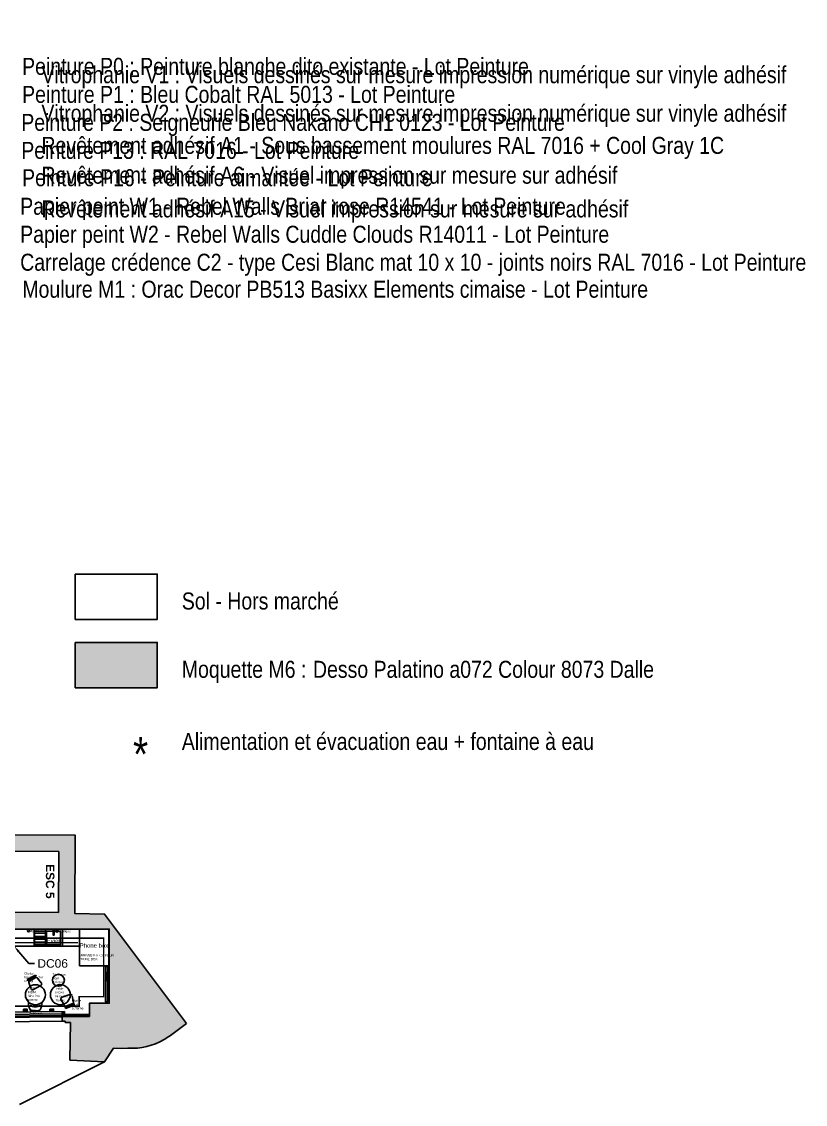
# Model space of a CAD drawing. Extents: x -28.9 to 23.3, y -8.4 to 57.6.
# Drawn here: x -5.36 to 22.19, y 19.56 to 57.59 of the extents above; entities that cross this region are included whole.
import ezdxf
from ezdxf import colors
from ezdxf.entities.mleader import LeaderData, LeaderLine
from ezdxf.enums import TextEntityAlignment as Align
from ezdxf.math import Vec2, Vec3

# ---------------------------------------------------------------- set-up
doc = ezdxf.new("R2010")
doc.units = 0
doc.header["$LTSCALE"] = 0.001
doc.linetypes.add('CACHE', pattern=[0.375, 0.25, -0.125])
doc.linetypes.add('CACHE2', pattern=[4.7625, 3.175, -1.5875])
for name, color, linetype in [('01-FAC_CHASSIS EXI', 4, 'Continuous'), ('01-STR_MACONNERIE_HACH', 252, 'Continuous'), ('02-ISOLATION', 6, 'ISOLATION'), ('_ANNO-CONCEPT-T', 7, 'Continuous'), ('A-legende', 7, 'Continuous'), ('A_T_TEXTE_100e', 7, 'Continuous')]:
    doc.layers.add(name, color=color, linetype=linetype)
for name, color, linetype, true_color in [('04-MOBILIER', 1, 'Continuous', 0xff0000), ('A-Détails', 7, 'Continuous', 0x00a500), ('A-mobilier', 7, 'Continuous', 0x666666), ('A-MOQUETTE', 7, 'Continuous', 0xe5ecff), ('A-projet', 7, 'Continuous', 0x5b6280), ('A-signalétique', 7, 'Continuous', 0x666666), ('Coupe', 1, 'Continuous', 0xff0000), ('SA-ELEVATION', 2, 'Continuous', 0xffff00), ('SA-TIRETS', 4, 'Continuous', 0x00ffff)]:
    doc.layers.add(name, color=color, linetype=linetype, true_color=true_color)
doc.layers.add('Cloison', color=6, linetype='Continuous', lineweight=30)
doc.layers.add('plafond', color=5, linetype='Continuous', lineweight=25, true_color=0x0000ff)
doc.styles.add('COTE 100', font='arial.ttf', dxfattribs={"height": 0.15})
doc.styles.add('RENS', font='arial.ttf', dxfattribs={"width": 0.999})
doc.styles.get("Standard").update_dxf_attribs({"font": 'ARIALN.TTF'})
doc.styles.add('Y_TXT_COT', font='arial.ttf', dxfattribs={"height": 0.2})
doc.linetypes.add('ISOLATION', pattern='A,0.00254,-2.54,[134,ltypeshp.shx,S=2.54,R=0,X=-2.54,Y=0],-5.08,[134,ltypeshp.shx,S=2.54,R=180,X=2.54,Y=0],-2.54', length=10.16254)

# ---------------------------------------------------------------- blocks, each defined once
blk = doc.blocks.new('Xref-R1-2018-11')
at = {"layer": '01-STR_MACONNERIE_HACH'}
h = blk.add_hatch(color=256, dxfattribs=at)
h.dxf.hatch_style = 1
h.paths.add_polyline_path([(-13.248, 17.273), (-13.246, 17.355), (-13.326, 17.357), (-13.329, 17.259), (-13.391, 17.26), (-13.399, 16.927), (-13.508, 16.93), (-13.541, 15.475), (-12.378, 15.485), (-12.099, 15.493), (-12.101, 15.595), (-11.795, 15.597), (-11.795, 15.651), (-11.705, 15.652), (-11.706, 15.732), (-11.796, 15.731), (-11.8, 16.308), (-12.584, 16.301), (-12.563, 17.257)])
h.paths.add_polyline_path([(-13.016, 26.879), (-13.015, 26.929), (-13.175, 26.932), (-13.2, 25.804), (-13.04, 25.801), (-13.039, 25.847), (-12.369, 25.832), (-12.346, 26.864)])
h.paths.add_polyline_path([(-12.948, 29.884), (-12.947, 29.93), (-13.107, 29.934), (-13.132, 28.82), (-12.972, 28.816), (-12.971, 28.858), (-12.301, 28.843), (-12.278, 29.869)])
h.paths.add_polyline_path([(-12.881, 32.88), (-12.88, 32.926), (-13.04, 32.93), (-13.065, 31.819), (-12.905, 31.816), (-12.904, 31.857), (-12.234, 31.842), (-12.211, 32.865)])
h.paths.add_polyline_path([(-7.898, 17.894), (-7.925, 16.194), (-9.339, 16.216), (-9.312, 17.916)], flags=16)
edge = h.paths.add_edge_path()
edge.add_line((-5.736, 19.449), (-5.735, 19.673))
edge.add_line((-5.735, 19.673), (-6.241, 19.672))
edge.add_line((-6.241, 19.672), (-6.241, 19.712))
edge.add_line((-6.241, 19.712), (-6.301, 19.712))
edge.add_line((-6.301, 19.712), (-6.3, 19.332))
edge.add_line((-6.3, 19.332), (-6.3, 19.212))
edge.add_line((-6.3, 19.212), (-6.3, 18.852))
edge.add_line((-6.3, 18.852), (-4.904, 18.85))
edge.add_line((-4.904, 18.85), (-4.79, 18.848))
edge.add_line((-4.79, 18.848), (-4.79, 18.85))
edge.add_line((-4.79, 18.85), (0.023, 18.845))
edge.add_line((0.023, 18.845), (0.106, 18.845))
edge.add_line((0.106, 18.845), (0.281, 18.845))
edge.add_line((0.281, 18.845), (0.449, 18.845))
edge.add_line((0.449, 18.845), (0.449, 18.425))
edge.add_line((0.449, 18.425), (0.449, 16.685))
edge.add_line((0.449, 16.685), (0.449, 16.24))
edge.add_line((0.449, 16.24), (0.224, 16.243))
edge.add_line((0.224, 16.243), (0.155, 16.243))
edge.add_line((0.155, 16.243), (-0.001, 16.245))
edge.add_line((-0.001, 16.245), (-0.247, 16.245))
edge.add_line((-0.247, 16.245), (-0.245, 15.778))
edge.add_line((-0.245, 15.778), (-1.206, 15.769))
edge.add_line((-1.206, 15.769), (-1.205, 15.609))
edge.add_line((-1.205, 15.609), (-1.102, 15.61))
edge.add_line((-1.102, 15.61), (-1.102, 15.568))
edge.add_line((-1.102, 15.568), (-0.915, 15.565))
edge.add_line((-0.915, 15.565), (-0.933, 14.246))
edge.add_line((-0.933, 14.246), (0.286, 14.181))
edge.add_line((0.286, 14.181), (0.599, 14.665))
edge.add_line((0.599, 14.665), (0.871, 14.653))
edge.add_line((0.871, 14.653), (1.106, 14.67))
edge.add_arc((1.275, 16.782), 2.119, 265.4303, 301.2709)
edge.add_arc((40.798, -48.297), 74.021, 121.07038, 121.27092, ccw=False)
edge.add_line((2.596, 15.105), (3.168, 15.533))
edge.add_line((3.168, 15.533), (0.286, 19.372))
edge.add_line((0.286, 19.372), (-0.76, 19.393))
edge.add_line((-0.76, 19.393), (-0.747, 22.141))
edge.add_line((-0.747, 22.141), (-5.843, 22.165))
edge.add_line((-5.843, 22.165), (-5.797, 28.561))
edge.add_line((-5.797, 28.561), (-5.795, 29.111))
edge.add_line((-5.795, 29.111), (-6.316, 29.111))
edge.add_line((-6.316, 29.111), (-6.302, 20.622))
edge.add_line((-6.302, 20.622), (-6.242, 20.622))
edge.add_line((-6.242, 20.622), (-6.242, 20.662))
edge.add_line((-6.242, 20.662), (-5.731, 20.663))
edge.add_line((-5.731, 20.663), (-5.727, 21.265))
edge.add_line((-5.727, 21.265), (-5.527, 21.264))
edge.add_line((-5.527, 21.264), (-5.526, 21.589))
edge.add_line((-5.526, 21.589), (-1.324, 21.57))
edge.add_line((-1.324, 21.57), (-1.334, 19.428))
edge.add_line((-1.334, 19.428), (-5.736, 19.449))
h.paths.add_polyline_path([(-6.324, 34.208), (-6.319, 31.031), (-5.787, 31.031), (-5.774, 34.209)])
h.paths.add_polyline_path([(-13.076, 46.557), (-13.075, 46.625), (-13.135, 46.627), (-13.137, 46.538), (-13.224, 46.54), (-13.233, 46.163), (-13.194, 46.162), (-13.201, 45.865), (-13.28, 45.867), (-13.285, 45.627), (-13.311, 45.628), (-13.333, 44.653), (-13.307, 44.652), (-13.313, 44.402), (-13.234, 44.4), (-13.241, 44.095), (-13.279, 44.096), (-13.288, 43.725), (-13.2, 43.724), (-13.202, 43.625), (-13.142, 43.623), (-13.141, 43.688), (-12.9, 43.683), (-12.835, 46.552)])
h.paths.add_polyline_path([(-13.176, 42.149), (-13.174, 42.214), (-13.234, 42.215), (-13.236, 42.139), (-13.323, 42.141), (-13.332, 41.765), (-13.293, 41.764), (-13.3, 41.46), (-13.379, 41.462), (-13.385, 41.218), (-13.41, 41.218), (-13.432, 40.253), (-13.407, 40.252), (-13.412, 40.01), (-13.333, 40.008), (-13.34, 39.7), (-13.378, 39.701), (-13.387, 39.33), (-13.299, 39.328), (-13.301, 39.239), (-13.241, 39.237), (-13.24, 39.299), (-12.999, 39.294), (-12.934, 42.143)])
h.paths.add_polyline_path([(-12.133, 36.307), (-8.706, 36.23), (-7.819, 36.245), (-7.814, 36.868), (-13.052, 36.904), (-13.033, 37.754), (-13.275, 37.76), (-13.273, 37.835), (-13.333, 37.837), (-13.335, 37.741), (-13.422, 37.743), (-13.431, 37.366), (-13.392, 37.365), (-13.399, 37.058), (-13.479, 37.059), (-13.484, 36.813), (-13.506, 36.813), (-13.53, 35.762), (-13.508, 35.761), (-13.515, 35.431), (-12.983, 35.419), (-12.997, 34.816), (-12.837, 34.813), (-12.836, 34.849), (-12.166, 34.834)])
h.paths.add_polyline_path([(-12.437, 22.845), (-12.414, 23.862), (-13.084, 23.877), (-13.082, 23.941), (-13.242, 23.944), (-13.268, 22.819), (-13.108, 22.816), (-13.107, 22.86)])
h.paths.add_polyline_path([(-12.53, 18.704), (-12.482, 20.85), (-13.042, 20.863), (-13.152, 20.864), (-13.15, 20.935), (-13.31, 20.938), (-13.335, 19.841), (-13.441, 19.844), (-13.458, 19.073), (-13.351, 19.071), (-13.358, 18.736), (-13.295, 18.735), (-13.297, 18.647), (-13.217, 18.646), (-13.216, 18.719)])
h.paths.add_polyline_path([(-6.372, 48.192), (-6.362, 48.083), (-6.35, 45.986), (-6.355, 36.933), (-6.374, 36.933), (-6.379, 36.271), (-6.327, 36.271), (-6.326, 36.129), (-5.766, 36.13), (-5.763, 36.865), (-5.789, 36.865), (-5.862, 50.72), (-13.17, 50.678), (-13.239, 47.632), (-13.199, 47.631), (-13.206, 47.338), (-13.119, 47.336), (-13.121, 47.216), (-13.061, 47.215), (-13.06, 47.277), (-12.758, 47.271), (-12.761, 47.906), (-12.774, 50.156), (-9.694, 50.173), (-9.694, 50.213), (-8.334, 50.221), (-8.334, 50.271), (-7.404, 50.277), (-6.384, 50.277)])
h.paths.add_polyline_path([(-9.228, 18.277), (-9.229, 18.207), (-9.229, 18.207), (-9.659, 18.217), (-9.67, 16.326), (-10.321, 16.321), (-10.316, 15.742), (-10.395, 15.742), (-10.394, 15.662), (-10.316, 15.662), (-10.316, 15.608), (-9.982, 15.61), (-9.973, 15.506), (-6.787, 15.534), (-6.787, 15.646), (-6.432, 15.647), (-6.433, 15.722), (-6.324, 15.722), (-6.324, 15.802), (-6.408, 15.804), (-6.409, 16.252), (-7.629, 16.254), (-7.62, 16.686), (-7.917, 16.691), (-7.904, 17.516), (-7.607, 17.511), (-7.595, 18.251), (-7.867, 18.256)])
h.paths.add_polyline_path([(-3.647, 16.249), (-4.965, 16.251), (-4.964, 15.806), (-5.016, 15.806), (-5.016, 15.726), (-4.932, 15.726), (-4.932, 15.652), (-4.669, 15.652), (-4.669, 15.576), (-3.606, 15.586), (-3.608, 15.746), (-3.645, 15.745)], flags=17)
for p, q in [((-5.526, 21.589), (-1.324, 21.57)), ((-5.736, 19.449), (-1.334, 19.428)), ((-4.79, 18.85), (0.023, 18.845)), ((-0.245, 15.778), (-0.247, 16.245)), ((-0.001, 16.245), (-0.247, 16.245)), ((-1.205, 15.609), (-3.606, 15.586)), ((-0.245, 15.778), (-1.206, 15.769)), ((-2.701, 12.691), (0.286, 14.181))]:
    blk.add_line(p, q)
for points in [[(3.168, 15.533), (0.286, 19.372), (-0.76, 19.393), (-0.747, 22.141), (-5.843, 22.165)], [(-1.334, 19.428), (-1.324, 21.57)], [(0.023, 18.845), (0.449, 18.845), (0.449, 18.425), (0.449, 16.24), (-0.001, 16.245)], [(-1.205, 15.609), (-1.206, 15.769)], [(-1.205, 15.609), (-1.102, 15.61), (-1.102, 15.568)], [(-0.933, 14.246), (-0.915, 15.565), (-1.102, 15.568)]]:
    blk.add_lwpolyline(points)
blk.add_lwpolyline([(-0.933, 14.246), (0.286, 14.181), (0.599, 14.665), (0.871, 14.653), (0.871, 14.653), (1.106, 14.67, 0.157672), (2.375, 14.971, -0.000875), (2.596, 15.105), (3.168, 15.533)], format="xyb")
at = {"layer": '01-FAC_CHASSIS EXI'}
for p, q in [((-1.207, 15.869), (-3.646, 15.845)), ((-1.206, 15.769), (-3.608, 15.746))]:
    blk.add_line(p, q, dxfattribs=at)
at = {"layer": '01-FAC_CHASSIS EXI', "linetype": 'Continuous'}
blk.add_line((-3.645, 15.792), (-1.207, 15.815), dxfattribs=at)
at = {"layer": '02-ISOLATION', "linetype": 'Continuous'}
for points in [[(-7.629, 16.334), (-6.33, 16.332), (-6.328, 15.935), (-5.045, 15.939), (-5.046, 16.331), (-3.567, 16.329), (-3.567, 15.926), (-1.128, 15.949)], [(-1.206, 15.769), (-1.208, 15.949)], [(-1.208, 15.949), (-1.206, 15.769), (-0.245, 15.778)], [(-1.128, 15.949), (-1.127, 15.849), (-0.246, 15.858)]]:
    blk.add_lwpolyline(points, dxfattribs=at)
at = {"layer": '02-ISOLATION', "linetype": 'ISOLATION', "ltscale": 0.004}
blk.add_lwpolyline([(-1.168, 15.949), (-1.167, 15.809), (-0.246, 15.818)], dxfattribs=at)
at = {"insert": (-1.479, 21.128), "char_height": 0.3, "width": 1.4724, "attachment_point": 1, "rotation": 269.9558, "style": 'COTE 100'}
blk.add_mtext('{\\fArial|b1|i0|c0|p34;ESC 5}', dxfattribs=at)
blk = doc.blocks.new('PCD-1.10')
at = {"color": 0}
for p, q in [((0, 0), (0, 3.2)), ((0, 3.2), (6.8, 3.2)), ((6.8, 0), (0, 0)), ((6.8, 3.2), (6.8, 0))]:
    blk.add_line(p, q, dxfattribs=at)
for centre, radius in [((1.7, 1.6), 1.46), ((1, 2), 0.146), ((1.7, 0.8), 0.146), ((2.4, 2), 0.146), ((5.1, 1.6), 1.46), ((4.4, 2), 0.146), ((5.1, 0.8), 0.146), ((5.8, 2), 0.146)]:
    blk.add_circle(centre, radius, dxfattribs=at)
blk = doc.blocks.new('A$C7F8468B1')
at = {"layer": '04-MOBILIER'}
for centre, radius, start, end in [((20.5, -18.6), 27, 84.0728, 125.5143), ((20.8, -69), 91.5, 88.4948, 98.0977), ((20.8, -61.3), 84.7, 88.3377, 96.6108), ((25.7, -61.3), 84.7, 83.3892, 91.6623), ((25.6, -68.1), 91.5, 83.6625, 91.5052), ((25.6, -69), 91.5, 81.9023, 91.5052), ((26.1, -17.8), 26.2, 53.8955, 96.2776)]:
    blk.add_arc(centre, radius, start, end, dxfattribs=at)
for points in [[(11, 22.8), (10, 22.5), (6.3, 21.3), (3.6, 16.2), (2.1, 10.2), (0.6, 5.2), (0.1, 1.5), (-0.9, -7.2)], [(35.4, 22.8), (36.5, 22.5), (40.1, 21.3), (42.9, 16.2), (44.3, 10.2), (45.9, 5.2), (46.4, 1.5), (47.1, -7.4)]]:
    blk.add_open_spline(points, degree=3, knots=[0, 0, 0, 0, 3.716681, 12.506628, 17.24982, 24.62784, 29.757352, 29.757352, 29.757352, 29.757352], dxfattribs=at)
blk = doc.blocks.new('A$C78984A03')
at = {"layer": '04-MOBILIER'}
for p, q in [((-15.4, 37.9), (15.4, 37.9)), ((-15.4, 37.9), (-15.4, 33.2)), ((15.4, 37.9), (15.4, 33.2)), ((-15.8, 27.8), (-19.2, 6.9)), ((15.4, 33.2), (-15.4, 33.2)), ((12.3, 30.8), (-12.3, 30.8)), ((19.2, 6.9), (15.8, 27.8))]:
    blk.add_line(p, q, dxfattribs=at)
blk.add_lwpolyline([(13.3, 0), (-13.3, 0)], dxfattribs=at)
for centre, radius, start, end in [((-13.3, 5.9), 5.92, 184.1307, 270), ((-12.3, 27.2), 3.55, 90, 170.8898), ((12.3, 27.2), 3.55, 9.1102, 90), ((13.3, 5.9), 5.92, 270, 355.8693), ((13.3, 5.9), 5.92, 355.8693, 9.1102)]:
    blk.add_arc(centre, radius, start, end, dxfattribs=at)
blk = doc.blocks.new('A$C1E0C1A8B')
at = {"layer": '04-MOBILIER', "linetype": 'Continuous'}
for p, q in [((3.035, 21.683), (3.036, 22.278)), ((4.635, 21.683), (4.635, 22.278)), ((3.035, 21.683), (2.235, 21.683)), ((3.435, 21.683), (3.035, 21.683)), ((3.435, 21.683), (4.064, 21.683)), ((4.035, 21.683), (4.435, 21.683)), ((4.035, 21.683), (4.635, 21.683))]:
    blk.add_line(p, q, dxfattribs=at)
blk.add_lwpolyline([(5.612, 20.964), (5.547, 20.964), (5.547, 19.721), (5.612, 19.721)], close=True, dxfattribs=at)
blk.add_circle((3.89, 20.481), 0.208, dxfattribs=at)
at = {"layer": '04-MOBILIER', "ltscale": 0.01}
for centre in [(3.082, 19.972), (3.957, 19.972)]:
    blk.add_circle(centre, 0.35, dxfattribs=at)
at = {"layer": 'Coupe', "color": 2, "linetype": 'Continuous', "true_color": 0xf1eb1f}
for p, q in [((3.055, 22.131), (3.469, 22.131)), ((3.04, 21.928), (3.454, 21.928)), ((3.04, 21.819), (3.454, 21.819)), ((3.055, 22.022), (3.469, 22.022))]:
    blk.add_line(p, q, dxfattribs=at)
at = {"layer": 'plafond', "linetype": 'Continuous'}
for points in [[(5.627, 20.748), (5.627, 20.687), (5.578, 20.688), (5.578, 20.748)], [(5.627, 20.687), (5.627, 20.627), (5.578, 20.627), (5.578, 20.688)], [(2.667, 19.463), (2.795, 19.462), (2.795, 19.391), (2.667, 19.393)], [(3.59, 19.468), (3.719, 19.466), (3.719, 19.396), (3.59, 19.397)]]:
    blk.add_lwpolyline(points, close=True, dxfattribs=at)
for centre, radius in [((2.84, 22.219), 0.0405), ((3.839, 22.207), 0.0405), ((2.697, 19.429), 0.027), ((2.686, 19.434), 0.0025), ((2.698, 19.42), 0.0025), ((2.71, 19.434), 0.0025), ((2.76, 19.43), 0.027), ((2.749, 19.435), 0.0025), ((2.76, 19.421), 0.0025), ((2.772, 19.435), 0.0025), ((3.621, 19.433), 0.027), ((3.609, 19.439), 0.0025), ((3.621, 19.425), 0.0025), ((3.633, 19.439), 0.0025), ((3.684, 19.435), 0.027), ((3.672, 19.44), 0.0025), ((3.684, 19.426), 0.0025), ((3.696, 19.44), 0.0025)]:
    blk.add_circle(centre, radius, dxfattribs=at)
at = {"layer": 'SA-ELEVATION', "ltscale": 0.01}
for p, q in [((3.435, 21.683), (3.435, 22.283)), ((4.035, 21.683), (4.035, 22.283))]:
    blk.add_line(p, q, dxfattribs=at)
for points in [[(3.469, 22.207), (3.055, 22.207), (3.055, 21.735), (3.469, 21.735)], [(3.738, 22.061), (3.708, 22.061), (3.708, 22.261), (3.738, 22.261)]]:
    blk.add_lwpolyline(points, close=True, dxfattribs=at)
blk.add_lwpolyline([(3.734, 22.207), (3.969, 22.207), (3.969, 21.732), (3.469, 21.732), (3.469, 22.207), (3.704, 22.207)], dxfattribs=at)
at = {"layer": 'SA-TIRETS', "ltscale": 0.1}
blk.add_lwpolyline([(4.635, 20.985), (5.665, 20.985), (5.665, 22.275), (4.635, 22.275)], close=True, dxfattribs=at)
at = {"layer": 'Cloison', "xscale": 0.01088851408361933, "yscale": 0.01088851408361933, "zscale": 0.01088851408361933}
for p, rotation in [((3.142, 20.223), 29.04306854161577), ((4.155, 19.934), 200.6459860292731)]:
    blk.add_blockref('A$C78984A03', p, dxfattribs=dict(at, rotation=rotation))
at = {"layer": 'plafond', "color": 5, "lineweight": -2, "xscale": 0.01669227516125703, "yscale": 0.01669227516125703, "zscale": 0.01669227516125703, "rotation": 270.0739232123309}
blk.add_blockref('PCD-1.10', (5.574, 20.613), dxfattribs=at)
at = {"layer": 'SA-ELEVATION', "xscale": 0.01, "yscale": 0.01, "zscale": 0.01, "rotation": 179.9253339814765}
blk.add_blockref('A$C7F8468B1', (3.305, 19.635), dxfattribs=at)
at = {"layer": '_ANNO-CONCEPT-T', "char_height": 0.08, "width": 1.4724, "attachment_point": 1, "rotation": 359.5012}
for s, insert in [('{\\fCalibri|b0|i0|c0|p34;Chaise\\Phouse doctor\\P\\fMangal|b0|i0|c0|p2;school}', (2.689, 20.762)), ('{\\fCalibri|b0|i0|c0|p34;Tabouret \\PHem \\PPal stool}', (3.682, 20.727)), ('{\\fArial|b0|i0|c0|p34;Table\\P\\fCalibri|b0|i0|c0|p34;MDM \\P\\fMangal|b0|i0|c0|p2;Nina Pro\\Pmarbre}', (2.81, 20.238)), ('{\\fArial|b0|i0|c0|p34;Table\\P\\fCalibri|b0|i0|c0|p34;MDM \\P\\fMangal|b0|i0|c0|p2;Nina Pro\\Pmarbre}', (3.785, 20.226)), ('{\\fArial|b0|i0|c0|p34;TV}', (5.467, 20.49)), ('{\\fCalibri|b0|i0|c0|p34;Chaise\\PIKEA \\PLeifarne}', (4.359, 19.808)), ('{\\fCalibri|b0|i0|c0|p34;Chaise\\PEmu\\PZahir noir}', (2.871, 19.619))]:
    blk.add_mtext(s, dxfattribs=dict(at, insert=insert))
at = {"layer": 'A_T_TEXTE_100e', "style": 'COTE 100'}
for s, p in [('Evier', (3.717, 21.866)), ('Phone box', (5.141, 21.7))]:
    blk.add_text(s, height=0.15, rotation=359.9558, dxfattribs=at).set_placement(p, align=Align.MIDDLE_CENTER)
at = {"layer": 'plafond', "color": 5, "style": 'RENS'}
for p in [(5.598, 20.727), (5.598, 20.666)]:
    blk.add_text('RJ', height=0.0132, rotation=269.9798, dxfattribs=at).set_placement(p)
at = {"layer": 'plafond', "color": 5, "lineweight": -2, "char_height": 0.08, "width": 1.4724, "attachment_point": 1, "rotation": 359.5012}
for s, insert in [('{\\fArial|b0|i0|c0|p34;applique }', (2.905, 22.261)), ('{\\fArial|b0|i0|c0|p34;applique }', (3.904, 22.249)), ('{\\fArial|b0|i0|c0|p34;ARRIVEE ELECT POUR\\PPHONE BOX}', (4.602, 21.402))]:
    blk.add_mtext(s, dxfattribs=dict(at, insert=insert))

msp = doc.modelspace()

# ---------------------------------------------------------------- hatches: boundary and pattern name
at = {"layer": 'A-MOQUETTE', "ltscale": 0.01, "true_color": 0xd9ffb3}
h = msp.add_hatch(color=61, dxfattribs=at)
h.dxf.hatch_style = 1
h.paths.add_polyline_path([(-3.471, 35.785), (-0.587, 35.785), (-0.587, 34.192), (-3.471, 34.192)])

# ---------------------------------------------------------------- linework, layer by layer
at = {"layer": 'A-legende', "linetype": 'CACHE', "ltscale": 2000}
msp.add_lwpolyline([(-8.889, 25.397, 0.05, 0.05, 0), (-2.475, 25.397, 0.05, 0.05, 0), (-2.475, 23.339, 0.05, 0.05, 0), (-3.333, 23.339, 0.05, 0.05, 0), (-3.333, 23.009, 0.05, 0.05, 0), (-6.045, 23.009, 0.05, 0.05, 0), (-6.045, 23.524, 0.05, 0.05, 0), (-8.066, 23.524, 0.05, 0.05, 0), (-8.066, 23.06, 0.05, 0.05, 0), (-8.798, 23.06, 0.05, 0.05, 0), (-8.798, 23.514, 0, 0, 0)], format="xyseb", dxfattribs=at)
at = {"layer": 'A-legende', "color": 1, "linetype": 'CACHE2', "ltscale": 200, "true_color": 0xff0000, "const_width": 0.05}
msp.add_lwpolyline([(-6.238, 25.243), (-3.37, 25.243)], dxfattribs=at)
at = {"layer": 'A-MOQUETTE', "color": 0}
for points in [[(-3.471, 38.184), (-0.587, 38.184), (-0.587, 36.592), (-3.471, 36.592)], [(-3.471, 35.785), (-0.587, 35.785), (-0.587, 34.192), (-3.471, 34.192)]]:
    msp.add_lwpolyline(points, close=True, dxfattribs=at)
at = {"layer": 'A-projet', "ltscale": 0.01}
msp.add_lwpolyline([(-6.291, 22.795), (-3.852, 22.818), (-3.851, 22.718), (-2.971, 22.727), (-2.972, 23.107), (-2.276, 23.109), (-2.276, 25.71), (-9.024, 25.721)], dxfattribs=at)

# ---------------------------------------------------------------- block references
at = {"ltscale": 0.01}
msp.add_blockref('Xref-R1-2018-11', (-2.724, 6.869), dxfattribs=at)
at = {"layer": 'A-mobilier', "ltscale": 0.01}
msp.add_blockref('A$C1E0C1A8B', (-7.953, 3.438), dxfattribs=at)

# ---------------------------------------------------------------- texts
at = {"layer": 'A-legende', "ltscale": 0.1, "char_height": 0.59757, "attachment_point": 1}
for s, width, insert in [('Peinture P0 : Peinture blanche dito existante - Lot Peinture', 20.62945, (-5.339, 56.317)), ('Peinture P1 : Bleu Cobalt RAL 5013 - Lot Peinture', 19.40622, (-5.339, 55.334)), ('Peinture P2 : Seigneurie Bleu Nakano CH1 0123 - Lot Peinture', 20.19477, (-5.368, 54.35)), ('Peinture P13 : RAL 7016 - Lot Peinture', 14.78249, (-5.368, 53.367)), ('Peinture P16 - Peinture aimantée - Lot Peinture', 21.81635, (-5.339, 52.406)), ('Papier peint W1 - Rebel Walls Briar rose R14541 - Lot Peinture', 21.05499, (-5.406, 51.403)), ('Papier peint W2 - Rebel Walls Cuddle Clouds R14011 - Lot Peinture', 23.4039, (-5.406, 50.42)), ('Carrelage crédence C2 - type Cesi Blanc mat 10 x 10 - joints noirs RAL 7016 - Lot Peinture', 28.72864, (-5.406, 49.437)), ('Moulure M1 : Orac Decor PB513 Basixx Elements cimaise - Lot Peinture', 23.57739, (-5.331, 48.49)), ('Alimentation et évacuation eau + fontaine à eau', 14.78249, (0.274, 32.605))]:
    msp.add_mtext_dynamic_manual_height_columns(s, width=width, gutter_width=12.5, heights=[0], dxfattribs=dict(at, insert=insert))
at = {"layer": 'A-legende', "color": 1, "ltscale": 0.1, "true_color": 0xff0000, "insert": (-1.441, 32.457), "char_height": 1.195, "attachment_point": 1}
msp.add_mtext_dynamic_manual_height_columns('*', width=0.59757, gutter_width=12.5, heights=[0], dxfattribs=at)
at = {"layer": 'A-MOQUETTE', "ltscale": 0.1, "insert": (0.274, 37.539), "char_height": 0.59757, "attachment_point": 1}
msp.add_mtext_dynamic_manual_height_columns('\\A1;{\\C0;Sol - Hors marché }', width=12.83926, gutter_width=12.5, heights=[0], dxfattribs=at)
at = {"layer": 'A-MOQUETTE', "color": 0, "ltscale": 0.1, "insert": (0.274, 35.139), "char_height": 0.59757, "attachment_point": 1}
msp.add_mtext_dynamic_manual_height_columns('Moquette M6 :{\\fArial|b0|i0|c0|p34; }Desso Palatino a072 Colour 8073 Dalle', width=22.06793, gutter_width=12.5, heights=[0], dxfattribs=at)
at = {"layer": 'A-signalétique', "color": 0, "ltscale": 0.1, "char_height": 0.59757, "attachment_point": 1}
for s, width, insert in [('Vitrophanie V1 : Visuels dessinés sur mesure impression numérique sur vinyle adhésif ', 30.54995, (-4.659, 56.025)), ('Vitrophanie V2 : Visuels dessinés sur mesure impression numérique sur vinyle adhésif ', 30.54995, (-4.659, 54.67)), ('Revêtement adhésif A1 - Sous bassement moulures RAL 7016 + Cool Gray 1C ', 31.43771, (-4.659, 53.541)), ('Revêtement adhésif A6 - Visuel impression sur mesure sur adhésif ', 30.20557, (-4.659, 52.495)), ('Revêtement adhésif A15 - Visuel impression sur mesure sur adhésif ', 30.20557, (-4.659, 51.31))]:
    msp.add_mtext_dynamic_manual_height_columns(s, width=width, gutter_width=12.5, heights=[0], dxfattribs=dict(at, insert=insert))

# ---------------------------------------------------------------- next in the draw order: leaders
at = {"layer": 'A-Détails'}
ml = msp.add_multileader_mtext('Standard', dxfattribs=at)
ml.set_content('DC06', color=256, style='Y_TXT_COT')
ml.set_leader_properties()
ml.build(insert=Vec2(0, 0))
ml.multileader.update_dxf_attribs({"has_text_frame": 1, "text_left_attachment_type": 2, "text_right_attachment_type": 2, "dogleg_length": 1, "arrow_head_size": 0.25})
ctx = ml.context
ctx.base_point, ctx.char_height, ctx.arrow_head_size, ctx.landing_gap_size, ctx.plane_origin = Vec3(-4.9, 24.504), 0.3, 0.25, 0.1, Vec3(-8.344, 27.372)
ctx.left_attachment, ctx.right_attachment = 2, 2
notes = []
notes.append((ctx, [(0, (1, 1, 0), (-5.107, 24.504), (1, 0), 0.207, [(0, [(-5.617, 25.113)], 0, [])])]))
ctx.mtext.insert, ctx.mtext.rotation, ctx.mtext.width, ctx.mtext.defined_height, ctx.mtext.flow_direction = Vec3(-4.8, 24.659), 6.283185, 0.43654, 0.2, 5
ctx.mtext.has_bg_fill, ctx.mtext.bg_color, ctx.mtext.bg_scale_factor, ctx.mtext.bg_transparency, ctx.mtext.use_window_bg_color = 1, -1027028792, 1.5, 0, 1
for ctx, leaders in notes:
    for number, flags, end, landing, length, lines in leaders:
        leader = LeaderData()
        leader.index, (leader.has_last_leader_line, leader.has_dogleg_vector, leader.attachment_direction) = number, flags
        leader.last_leader_point, leader.dogleg_vector, leader.dogleg_length = Vec3(end), Vec3(landing), length
        for number, points, colour, breaks in lines:
            line = LeaderLine()
            line.index, line.vertices, line.color, line.breaks = number, Vec3.list(points), colors.encode_raw_color(colour), breaks
            leader.lines.append(line)
        ctx.leaders.append(leader)

doc.saveas('drawing.dxf')
